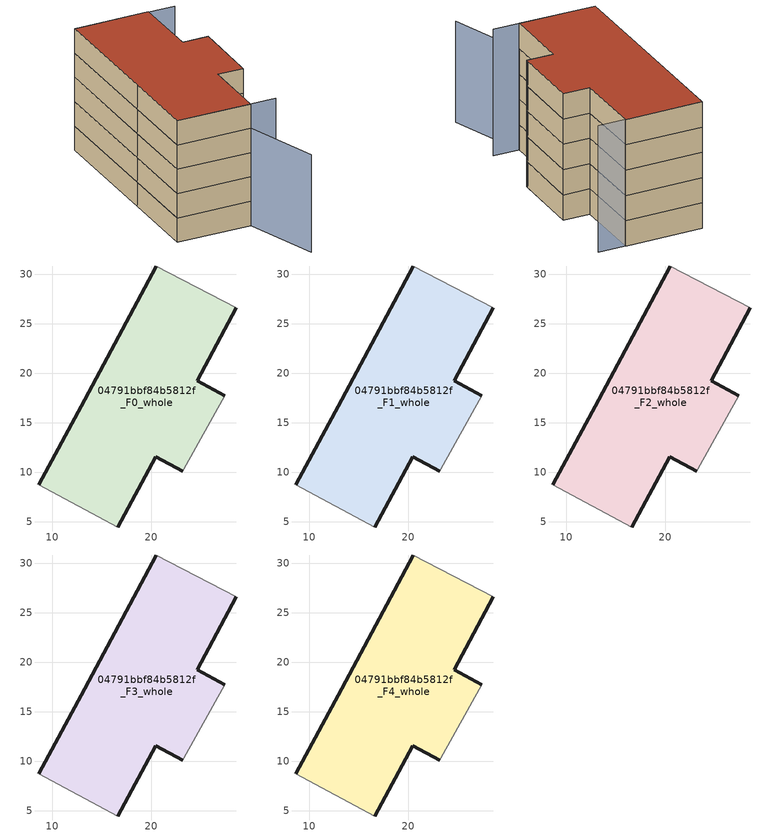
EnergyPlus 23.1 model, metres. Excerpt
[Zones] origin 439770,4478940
04791bbf84b5812f_F0_whole
 floor ground (EU_floor_Construction): 28.56,26.59 24.62,19.22 27.38,17.74 23.29,10.29 23.17,10.07 20.42,11.57 16.59,4.46 8.63,8.71 13.26,17.33 20.48,30.83 z0
 wall outside (EU_wall_Construction): 20.48,30.83 13.26,17.33 8.63,8.71 / 16.59,4.46 20.42,11.57 23.17,10.07 / 27.38,17.74 24.62,19.22 28.56,26.59 z0:3
 wall adiabatic (EU_wall_Construction): 8.63,8.71 16.59,4.46 / 23.17,10.07 23.29,10.29 27.38,17.74 / 28.56,26.59 20.48,30.83 z0:3
04791bbf84b5812f_F1_whole
 floor to 04791bbf84b5812f_F0_whole (EU_floor_Construction): 28.56,26.59 24.62,19.22 27.38,17.74 23.29,10.29 23.17,10.07 20.42,11.57 16.59,4.46 8.63,8.71 13.26,17.33 20.48,30.83 z3
 wall outside (EU_wall_Construction): 20.48,30.83 13.26,17.33 8.63,8.71 / 16.59,4.46 20.42,11.57 23.17,10.07 / 27.38,17.74 24.62,19.22 28.56,26.59 z3:6
 wall adiabatic (EU_wall_Construction): 8.63,8.71 16.59,4.46 / 23.17,10.07 23.29,10.29 27.38,17.74 / 28.56,26.59 20.48,30.83 z3:6
04791bbf84b5812f_F2_whole
 floor to 04791bbf84b5812f_F1_whole (EU_floor_Construction): 28.56,26.59 24.62,19.22 27.38,17.74 23.29,10.29 23.17,10.07 20.42,11.57 16.59,4.46 8.63,8.71 13.26,17.33 20.48,30.83 z6
 wall outside (EU_wall_Construction): 20.48,30.83 13.26,17.33 8.63,8.71 / 16.59,4.46 20.42,11.57 23.17,10.07 / 27.38,17.74 24.62,19.22 28.56,26.59 z6:9
 wall adiabatic (EU_wall_Construction): 8.63,8.71 16.59,4.46 / 23.17,10.07 23.29,10.29 27.38,17.74 / 28.56,26.59 20.48,30.83 z6:9
04791bbf84b5812f_F3_whole
 floor to 04791bbf84b5812f_F2_whole (EU_floor_Construction): 28.56,26.59 24.62,19.22 27.38,17.74 23.29,10.29 23.17,10.07 20.42,11.57 16.59,4.46 8.63,8.71 13.26,17.33 20.48,30.83 z9
 wall outside (EU_wall_Construction): 20.48,30.83 13.26,17.33 8.63,8.71 / 16.59,4.46 20.42,11.57 23.17,10.07 / 27.38,17.74 24.62,19.22 28.56,26.59 z9:12
 wall adiabatic (EU_wall_Construction): 8.63,8.71 16.59,4.46 / 23.17,10.07 23.29,10.29 27.38,17.74 / 28.56,26.59 20.48,30.83 z9:12
04791bbf84b5812f_F4_whole
 floor to 04791bbf84b5812f_F3_whole (EU_floor_Construction): 28.56,26.59 24.62,19.22 27.38,17.74 23.29,10.29 23.17,10.07 20.42,11.57 16.59,4.46 8.63,8.71 13.26,17.33 20.48,30.83 z12
 wall outside (EU_wall_Construction): 20.48,30.83 13.26,17.33 8.63,8.71 / 16.59,4.46 20.42,11.57 23.17,10.07 / 27.38,17.74 24.62,19.22 28.56,26.59 z12:15
 wall adiabatic (EU_wall_Construction): 8.63,8.71 16.59,4.46 / 23.17,10.07 23.29,10.29 27.38,17.74 / 28.56,26.59 20.48,30.83 z12:15
 roof outside (EU_roof_Construction): 23.17,10.07 23.29,10.29 27.38,17.74 24.62,19.22 28.56,26.59 20.48,30.83 13.26,17.33 8.63,8.71 16.59,4.46 20.42,11.57 z15
shading: 8.64,8.73 19.3,3.01 / 31.34,24.99 20.48,30.83 z0:15; 15.16,-4.71 17.75,11.3 z0:12
[Building]
EU S2 Campaign: North Axis=0; Terrain=City; Solar Distribution=FullExterior
[Site:Location]
Madrid: Latitude=40.5; Longitude=-3.5; Time Zone=1; Elevation=609
[SizingPeriod:WeatherFileDays]
AnnualSizingPeriod: Begin Month=1; Begin Day of Month=1; End Month=12; End Day of Month=31; Day of Week for Start Day=Monday; Use Weather File Daylight Saving Period=No; Use Weather File Rain and Snow Indicators=No
[MATERIAL]
EU_InternalMass_Material: Roughness=MediumRough; Thickness=0.1; Conductivity=1; Density=1800; Specific Heat=900; Thermal Absorptance=0.9; Solar Absorptance=0.7; Visible Absorptance=0.7
[MATERIAL:NOMASS] Roughness=MediumRough; Thermal Absorptance=0.9; Solar Absorptance=0.7; Visible Absorptance=0.7
Name | Thermal Resistance
EU_wall_NoMass | 0.459673
EU_roof_NoMass | 0.495815
EU_floor_NoMass | 0.788942
[CONSTRUCTION]
EU_wall_Construction: EU_wall_NoMass
EU_roof_Construction: EU_roof_NoMass
EU_floor_Construction: EU_floor_NoMass
EU_InternalMass_Construction: EU_InternalMass_Material
[ZONE] Type=1; Multiplier=1; Ceiling Height=autocalculate; Floor Area=autocalculate; Part of Total Floor Area=Yes
Name | Volume
04791bbf84b5812f_F0_whole | 766.446
04791bbf84b5812f_F1_whole; 04791bbf84b5812f_F2_whole; 04791bbf84b5812f_F3_whole; 04791bbf84b5812f_F4_whole | 766.448
[INTERNALMASS] Construction=EU_InternalMass_Construction; Surface Area=255.482
Name | Zone or ZoneList
04791bbf84b5812f_F0_whole_EU_InternalMass | 04791bbf84b5812f_F0_whole
04791bbf84b5812f_F1_whole_EU_InternalMass | 04791bbf84b5812f_F1_whole
04791bbf84b5812f_F2_whole_EU_InternalMass | 04791bbf84b5812f_F2_whole
04791bbf84b5812f_F3_whole_EU_InternalMass | 04791bbf84b5812f_F3_whole
04791bbf84b5812f_F4_whole_EU_InternalMass | 04791bbf84b5812f_F4_whole
[OTHEREQUIPMENT] Fuel Type=Electricity; Design Level Calculation Method=Watts/Area; Power per Zone Floor Area=1; Fraction Latent=0; Fraction Radiant=0; Fraction Lost=0; Carbon Dioxide Generation Rate=0; EndUse Subcategory=EU_Step8_InternalGains
Name | Zone or ZoneList or Space or SpaceList | Schedule
EU_Step8_InternalGain_04791bbf84b5812f_F0_whole_f000 | 04791bbf84b5812f_F0_whole | EU_Step8_GainSchedule_04791bbf84b5812f_F0_whole_f000
EU_Step8_InternalGain_04791bbf84b5812f_F1_whole_f000 | 04791bbf84b5812f_F1_whole | EU_Step8_GainSchedule_04791bbf84b5812f_F1_whole_f000
EU_Step8_InternalGain_04791bbf84b5812f_F2_whole_f000 | 04791bbf84b5812f_F2_whole | EU_Step8_GainSchedule_04791bbf84b5812f_F2_whole_f000
EU_Step8_InternalGain_04791bbf84b5812f_F3_whole_f000 | 04791bbf84b5812f_F3_whole | EU_Step8_GainSchedule_04791bbf84b5812f_F3_whole_f000
EU_Step8_InternalGain_04791bbf84b5812f_F4_whole_f000 | 04791bbf84b5812f_F4_whole | EU_Step8_GainSchedule_04791bbf84b5812f_F4_whole_f000
[ZONEVENTILATION:DESIGNFLOWRATE] Schedule=EU_AlwaysOn; Design Flow Rate Calculation Method=AirChanges/Hour; Air Changes per Hour=0.719161; Ventilation Type=Natural; Fan Pressure Rise=0; Fan Total Efficiency=1; Constant Term Coefficient=1; Temperature Term Coefficient=0; Velocity Term Coefficient=0; Velocity Squared Term Coefficient=0; Minimum Indoor Temperature=-100; Maximum Indoor Temperature=100; Delta Temperature=-100; Minimum Outdoor Temperature=-100; Maximum Outdoor Temperature=100; Maximum Wind Speed=40
Name | Zone or ZoneList or Space or SpaceList
EU_ConstantAir_04791bbf84b5812f_F0_whole | 04791bbf84b5812f_F0_whole
EU_ConstantAir_04791bbf84b5812f_F1_whole | 04791bbf84b5812f_F1_whole
EU_ConstantAir_04791bbf84b5812f_F2_whole | 04791bbf84b5812f_F2_whole
EU_ConstantAir_04791bbf84b5812f_F3_whole | 04791bbf84b5812f_F3_whole
EU_ConstantAir_04791bbf84b5812f_F4_whole | 04791bbf84b5812f_F4_whole
[HVACTEMPLATE:THERMOSTAT] Constant Heating Setpoint=20; Constant Cooling Setpoint=50
EU_HeatOnly_04791bbf84b5812f_F0_whole; EU_HeatOnly_04791bbf84b5812f_F1_whole; EU_HeatOnly_04791bbf84b5812f_F2_whole; EU_HeatOnly_04791bbf84b5812f_F3_whole; EU_HeatOnly_04791bbf84b5812f_F4_whole
[HVACTEMPLATE:ZONE:IDEALLOADSAIRSYSTEM] System Availability Schedule=EU_AlwaysOn; Maximum Heating Supply Air Temperature=50; Minimum Cooling Supply Air Temperature=13; Maximum Heating Supply Air Humidity Ratio=0.0156; Minimum Cooling Supply Air Humidity Ratio=0.0077; Heating Limit=NoLimit; Cooling Limit=NoLimit; Heating Availability Schedule=EU_AlwaysOn; Cooling Availability Schedule=EU_CoolingOff; Dehumidification Control Type=ConstantSensibleHeatRatio; Cooling Sensible Heat Ratio=0.7; Dehumidification Setpoint=60; Humidification Control Type=None; Humidification Setpoint=30; Outdoor Air Method=None; Outdoor Air Flow Rate per Person=0.00944; Outdoor Air Flow Rate per Zone Floor Area=0; Outdoor Air Flow Rate per Zone=0; Demand Controlled Ventilation Type=None; Outdoor Air Economizer Type=NoEconomizer; Heat Recovery Type=None; Sensible Heat Recovery Effectiveness=0.7; Latent Heat Recovery Effectiveness=0.65
Name | Template Thermostat
04791bbf84b5812f_F0_whole | EU_HeatOnly_04791bbf84b5812f_F0_whole
04791bbf84b5812f_F1_whole | EU_HeatOnly_04791bbf84b5812f_F1_whole
04791bbf84b5812f_F2_whole | EU_HeatOnly_04791bbf84b5812f_F2_whole
04791bbf84b5812f_F3_whole | EU_HeatOnly_04791bbf84b5812f_F3_whole
04791bbf84b5812f_F4_whole | EU_HeatOnly_04791bbf84b5812f_F4_whole
[SIZING:ZONE] Zone Cooling Design Supply Air Temperature Input Method=SupplyAirTemperature; Zone Cooling Design Supply Air Temperature=13; Zone Heating Design Supply Air Temperature Input Method=SupplyAirTemperature; Zone Heating Design Supply Air Temperature=50; Zone Cooling Design Supply Air Humidity Ratio=0.008; Zone Heating Design Supply Air Humidity Ratio=0.008; Cooling Design Air Flow Method=DesignDay; Cooling Design Air Flow Rate=0; Cooling Minimum Air Flow per Zone Floor Area=0.000762; Cooling Minimum Air Flow=0; Cooling Minimum Air Flow Fraction=0.2; Heating Design Air Flow Method=DesignDay; Heating Design Air Flow Rate=0; Heating Maximum Air Flow per Zone Floor Area=0.002032; Heating Maximum Air Flow=0.141576; Heating Maximum Air Flow Fraction=0.3; Account for Dedicated Outdoor Air System=No; Dedicated Outdoor Air System Control Strategy=NeutralSupplyAir; Dedicated Outdoor Air Low Setpoint Temperature for Design=autosize; Dedicated Outdoor Air High Setpoint Temperature for Design=autosize; Zone Load Sizing Method=Sensible Load Only No Latent Load; Zone Latent Cooling Design Supply Air Humidity Ratio Input Method=HumidityRatioDifference; Zone Cooling Design Supply Air Humidity Ratio Difference=0.005; Zone Latent Heating Design Supply Air Humidity Ratio Input Method=HumidityRatioDifference; Zone Humidification Design Supply Air Humidity Ratio Difference=0.005
04791bbf84b5812f_F0_whole; 04791bbf84b5812f_F1_whole; 04791bbf84b5812f_F2_whole; 04791bbf84b5812f_F3_whole; 04791bbf84b5812f_F4_whole
[SCHEDULE:CONSTANT]
Name | Hourly Value
EU_AlwaysOn | 1
EU_CoolingOff | 0
[SCHEDULE:FILE] Column Number=1; Rows to Skip at Top=0; Number of Hours of Data=8760; Column Separator=Comma; Interpolate to Timestep=No; Minutes per Item=60; Adjust Schedule for Daylight Savings=Yes
Name | File
EU_Step8_GainSchedule_04791bbf84b5812f_F0_whole_f000 | ../../schedules/04791bbf84b5812f/04791bbf84b5812f_F0_whole_f000_gain.csv
EU_Step8_GainSchedule_04791bbf84b5812f_F1_whole_f000 | ../../schedules/04791bbf84b5812f/04791bbf84b5812f_F1_whole_f000_gain.csv
EU_Step8_GainSchedule_04791bbf84b5812f_F2_whole_f000 | ../../schedules/04791bbf84b5812f/04791bbf84b5812f_F2_whole_f000_gain.csv
EU_Step8_GainSchedule_04791bbf84b5812f_F3_whole_f000 | ../../schedules/04791bbf84b5812f/04791bbf84b5812f_F3_whole_f000_gain.csv
EU_Step8_GainSchedule_04791bbf84b5812f_F4_whole_f000 | ../../schedules/04791bbf84b5812f/04791bbf84b5812f_F4_whole_f000_gain.csv
